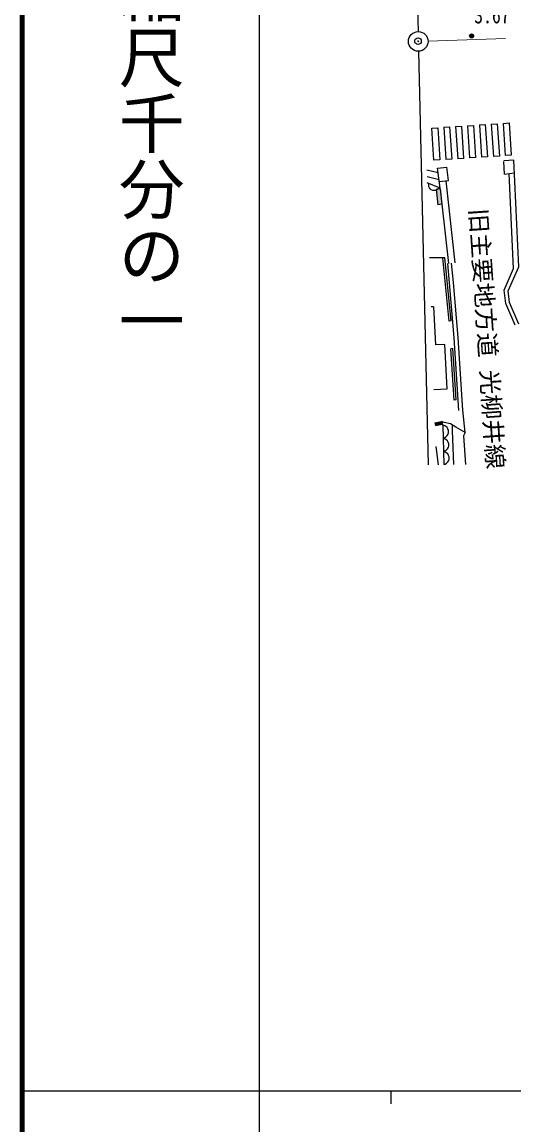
# Model space of a CAD drawing. Units: millimetres, scale not verified. Extents: x 40000 to 680000, y 20000 to 380000.
# Drawn here: x 40000 to 77330, y 202409 to 286182 of the extents above; entities that cross this region are included whole.
import ezdxf
from ezdxf.enums import TextEntityAlignment as Align

# ---------------------------------------------------------------- set-up
doc = ezdxf.new("R2010")
doc.units = ezdxf.units.MM
doc.header["$LTSCALE"] = 1000
doc.header["$PDMODE"] = 32
doc.header["$PDSIZE"] = 500
doc.linetypes.add('CHAIN', pattern=[18.5, 12, -1.5, 3.5, -1.5])
for name, color, linetype, lineweight in [('M-BGD', 7, 'Continuous', 25), ('M-BMK', 2, 'CHAIN', 13), ('M-BMK-OTRS', 5, 'Continuous', 25), ('M-BMK-SRVR', 3, 'Continuous', 25), ('M-TTL', 2, 'Continuous', 140), ('M-TTL-BAND', 7, 'Continuous', 25)]:
    doc.layers.add(name, color=color, linetype=linetype, lineweight=lineweight)
doc.layers.add('M-BMK-HTXT', color=7, linetype='Continuous')
doc.layers.add('M-OTRS', color=6, linetype='Continuous')
doc.styles.add('@ＭＳ ゴシック', font='')
doc.styles.add('ＭＳ ゴシック', font='')
doc.styles.get('@ＭＳ ゴシック').set_extended_font_data('@MS Gothic')
doc.styles.get('ＭＳ ゴシック').set_extended_font_data('MS Gothic')

# ---------------------------------------------------------------- blocks, each defined once
blk = doc.blocks.new('BUHIN311')
at = {"color": 3, "linetype": 'Continuous', "lineweight": 25}
for radius in [746, 22.5]:
    blk.add_circle((0, 0), radius, dxfattribs=at)

msp = doc.modelspace()

# ---------------------------------------------------------------- hatches: boundary and pattern name
at = {"layer": 'M-BGD'}
for points in [[(71733, 273505), (71862, 272342), (71564, 272309), (71435, 273472)], [(71334, 255741), (71838, 255837), (71875, 255641), (71371, 255545)]]:
    msp.add_hatch(color=256, dxfattribs=at).paths.add_polyline_path(points)

# ---------------------------------------------------------------- linework, layer by layer
for p, q in [((71096, 278128), (71548, 278157)), ((71258, 275680), (71096, 278128)), ((71548, 278157), (71709, 275709)), ((71999, 278187), (72450, 278217)), ((71999, 278187), (72161, 275739)), ((72450, 278217), (72612, 275769)), ((72902, 278247), (73353, 278277)), ((72902, 278247), (73064, 275799)), ((73353, 278277), (73515, 275829)), ((73805, 278307), (74256, 278337)), ((73805, 278307), (73967, 275859)), ((74256, 278337), (74418, 275888)), ((74708, 278366), (75159, 278396)), ((74708, 278366), (74870, 275918)), ((75159, 278396), (75321, 275948)), ((75611, 278426), (76062, 278456)), ((75611, 278426), (75773, 275978)), ((76062, 278456), (76224, 276008)), ((76514, 278486), (76965, 278516)), ((76514, 278486), (76676, 276038)), ((76965, 278516), (77127, 276068)), ((71709, 275709), (71258, 275680)), ((72612, 275769), (72161, 275739)), ((73515, 275829), (73064, 275799)), ((74418, 275888), (73967, 275859)), ((75321, 275948), (74870, 275918)), ((76224, 276008), (75773, 275978)), ((77323, 275684), (76570, 275650)), ((77127, 276068), (76676, 276038)), ((77693, 267591), (77323, 275684)), ((71582, 274732), (70721, 274931)), ((71541, 275072), (72236, 275157)), ((71725, 273562), (71541, 275072)), ((72358, 274157), (72236, 275157)), ((76619, 274631), (76572, 275596)), ((71647, 274204), (70737, 274414)), ((71721, 273553), (70751, 273973)), ((71663, 274073), (72358, 274157)), ((72167, 274134), (72857, 267903)), ((76619, 274631), (77367, 274717)), ((77308, 267459), (76958, 274670)), ((71733, 273505), (71435, 273472)), ((71435, 273472), (71564, 272309)), ((71733, 273505), (71862, 272342)), ((71862, 272342), (71564, 272309)), ((71862, 272342), (72360, 267848)), ((72084, 268276), (70934, 268267)), ((72412, 263466), (71935, 268261)), ((72561, 263480), (72084, 268276)), ((72446, 266382), (72305, 267842)), ((72745, 266409), (72603, 267878)), ((76593, 265814), (77308, 267459)), ((76901, 265768), (77693, 267591)), ((73106, 262223), (72745, 266409)), ((72807, 262201), (72446, 266382)), ((76713, 264794), (76593, 265814)), ((77006, 264872), (76901, 265768)), ((77412, 263161), (76713, 264794)), ((77710, 263227), (77006, 264872)), ((71232, 264549), (71053, 264541)), ((71232, 264549), (71377, 261665)), ((72561, 263480), (72412, 263466)), ((73449, 256698), (73106, 262223)), ((72092, 261700), (71377, 261665)), ((72262, 258314), (72092, 261700)), ((72681, 261375), (72532, 261365)), ((72944, 257482), (72681, 261375)), ((73150, 256680), (72807, 262201)), ((72795, 257472), (72532, 261365)), ((71253, 258264), (72262, 258314)), ((72944, 257482), (72795, 257472)), ((73637, 255000), (73449, 256698)), ((71334, 255741), (71838, 255837)), ((71334, 255741), (71371, 255545)), ((71371, 255545), (71875, 255641)), ((72040, 255769), (71838, 255837)), ((71926, 255570), (71838, 255837)), ((71838, 255837), (71875, 255641)), ((71926, 255570), (72005, 252563)), ((72510, 255654), (72040, 255769)), ((72910, 255408), (72510, 255654)), ((72658, 255136), (72671, 255545)), ((72780, 252566), (72658, 255136)), ((73637, 255000), (72910, 255408)), ((73637, 255000), (73493, 254764)), ((73493, 254764), (73660, 252568)), ((71392, 253939), (71582, 252562))]:
    msp.add_line(p, q, dxfattribs=at)
for points in [[(71609, 273560), (71542, 273489), (71467, 273437), (71361, 273387), (71262, 273379), (71164, 273391), (71051, 273442), (70976, 273505), (70915, 273585), (70880, 273697), (70867, 273788), (70877, 273884)], [(71952, 254567), (72066, 254608), (72162, 254671), (72270, 254771), (72327, 254883), (72362, 255002), (72358, 255157), (72317, 255274), (72254, 255383), (72141, 255477), (72042, 255533), (71926, 255570)], [(71978, 253565), (72093, 253606), (72189, 253669), (72296, 253769), (72354, 253881), (72388, 254000), (72384, 254155), (72343, 254272), (72280, 254381), (72168, 254475), (72068, 254530), (71952, 254567)], [(72005, 252563), (72119, 252604), (72215, 252667), (72323, 252767), (72380, 252879), (72414, 252998), (72410, 253153), (72370, 253270), (72307, 253378), (72194, 253473), (72095, 253528), (71978, 253565)]]:
    msp.add_lwpolyline(points, dxfattribs=at)
for radius in [150, 131, 112, 93.8, 75, 56.3, 37.5, 18.8]:
    msp.add_circle((74119, 285134), radius, dxfattribs=at)
at = {"layer": 'M-BMK'}
msp.add_line((169146, 288022), (70818, 284739), dxfattribs=at)
at = {"layer": 'M-BMK-OTRS'}
for p, q in [((69157, 323861), (70051, 285464)), ((70086, 283964), (70817, 252560))]:
    msp.add_line(p, q, dxfattribs=at)
at = {"layer": 'M-OTRS'}
msp.add_point((70051, 284735), dxfattribs=at)
at = {"layer": 'M-TTL'}
msp.add_line((40000, 380000), (40000, 20000), dxfattribs=at)
at = {"layer": 'M-TTL-BAND'}
for p, q in [((58000, 370000), (58000, 20000)), ((40000, 205000), (579000, 205000)), ((68000, 205000), (68000, 204000))]:
    msp.add_line(p, q, dxfattribs=at)

# ---------------------------------------------------------------- block references
at = {"layer": 'M-BMK-SRVR', "rotation": 18.17536}
msp.add_blockref('BUHIN311', (70068, 284714), dxfattribs=at)

# ---------------------------------------------------------------- texts
at = {"layer": 'M-BGD', "style": 'ＭＳ ゴシック', "width": 0.75}
msp.add_text('3.67', height=1320, rotation=0.175, dxfattribs=at).set_placement((74315, 285683), align=Align.BOTTOM_LEFT)
at = {"layer": 'M-BMK-HTXT', "style": 'ＭＳ ゴシック', "width": 1.05}
msp.add_text('旧主要地方道 光柳井線', height=1320, rotation=273.875, dxfattribs=at).set_placement((73568, 271966), align=Align.BOTTOM_LEFT)
at = {"layer": 'M-TTL-BAND', "style": '@ＭＳ ゴシック'}
msp.add_text('縮尺千分の一', height=3666, rotation=270, dxfattribs=at).set_placement((49777, 261030), align=Align.MIDDLE_RIGHT)

doc.saveas('drawing.dxf')
